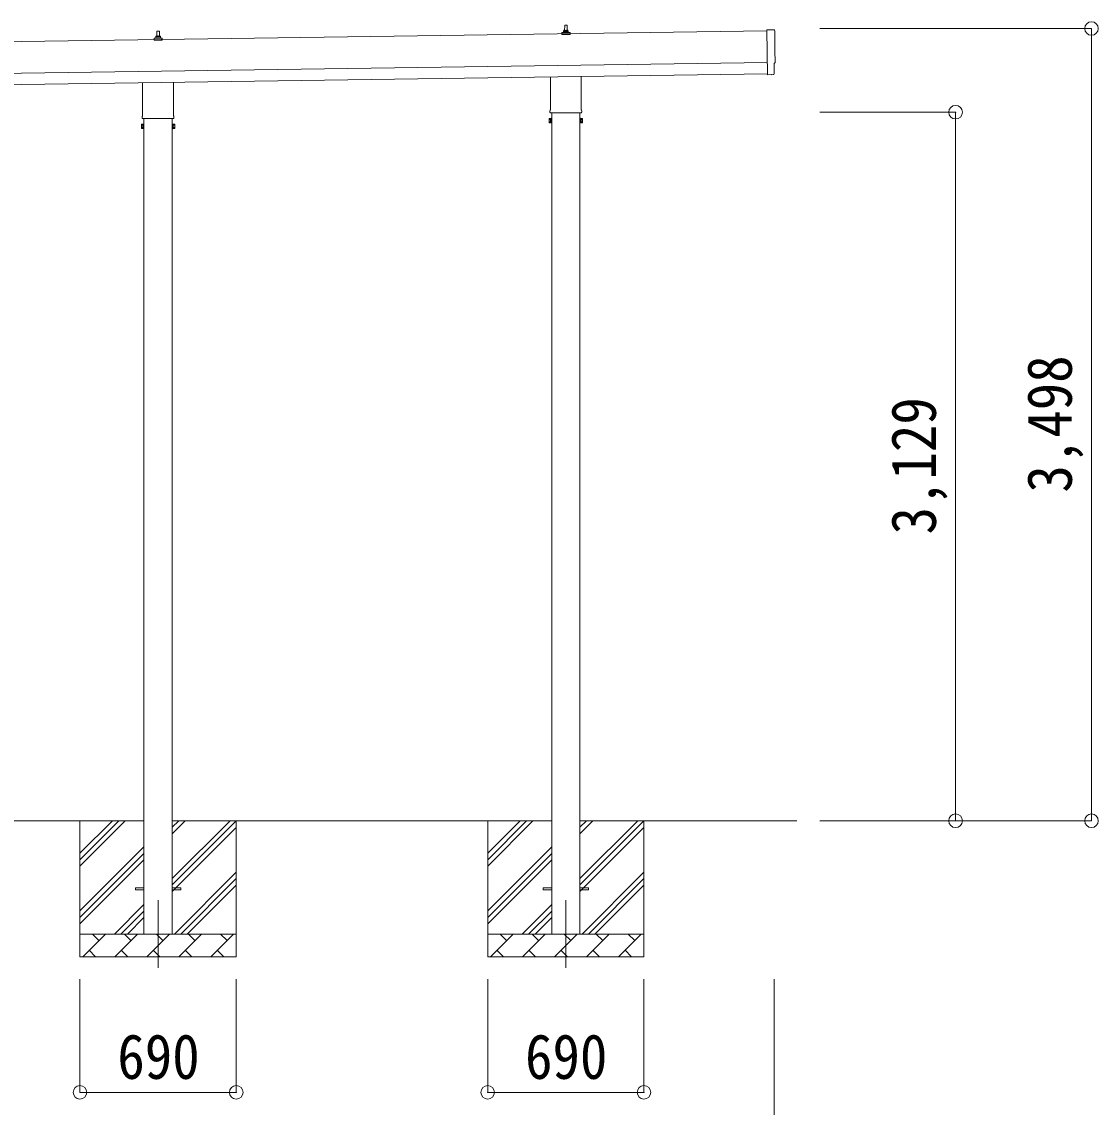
# Model space of a CAD drawing. Units: millimetres at full size, sheet at 1:60. Extents: x -16864 to 16864, y -11640 to 11640.
# Drawn here: x 8283 to 13036, y -8729 to -3936 of the extents above; entities that cross this region are included whole.
import ezdxf
from ezdxf.enums import TextEntityAlignment as Align

# ---------------------------------------------------------------- set-up
doc = ezdxf.new("R2010")
doc.units = ezdxf.units.MM
doc.header["$LTSCALE"] = 60
doc.header["$PDMODE"] = 32
doc.header["$PDSIZE"] = 60
doc.linetypes.add('CHAIN1', pattern=[8, 5, -1, 1, -1])
for name, color, linetype, lineweight in [('0-1_Defpoints', 7, 'CHAIN1', 9), ('0-2_TEXT1', 4, 'Continuous', 9), ('0-3_SHAPE', 7, 'Continuous', 9), ('0-8_TABLE1', 6, 'Continuous', 9)]:
    doc.layers.add(name, color=color, linetype=linetype, lineweight=lineweight)
doc.styles.add('ＭＳ ゴシック', font='')
doc.styles.get('ＭＳ ゴシック').set_extended_font_data('MS Gothic')

msp = doc.modelspace()

# ---------------------------------------------------------------- linework, layer by layer
at = {"layer": '0-1_Defpoints'}
for p, q in [((8885.56, -7813.9), (8885.56, -8162.9)), ((10685.56, -7813.9), (10685.56, -8162.9))]:
    msp.add_line(p, q, dxfattribs=at)
at = {"layer": '0-2_TEXT1'}
for p, q in [((11573.26, -3976.24), (6208.3, -4052.88)), ((8879.87, -4001.78), (8880.59, -3978.26)), ((8881.59, -3977.28), (8890.14, -3977.28)), ((8891.14, -3978.26), (8891.87, -4001.78)), ((10675.87, -3980.28), (10675.87, -3976.07)), ((10676.87, -3976.07), (10694.87, -3976.07)), ((10679.87, -3976.07), (10680.59, -3952.55)), ((10681.59, -3951.57), (10690.14, -3951.57)), ((10691.14, -3952.55), (10691.87, -3976.07)), ((10695.87, -3980.28), (10695.87, -3976.07)), ((11573.18, -3971.15), (11576.02, -4169.99)), ((11604.86, -3972.36), (11573.18, -3971.15)), ((8867.62, -4017.28), (8867.62, -4009.57)), ((8904.12, -4017.28), (8867.62, -4017.28)), ((8868, -4008.78), (8903.73, -4008.78)), ((8868.38, -4008.6), (8875.1, -4006.97)), ((8875.48, -4006.78), (8896.25, -4006.78)), ((8875.87, -4006), (8875.87, -4001.78)), ((8876.87, -4001.78), (8894.87, -4001.78)), ((8895.87, -4006), (8895.87, -4001.78)), ((8903.35, -4008.6), (8896.63, -4006.97)), ((8904.12, -4017.28), (8904.12, -4009.57)), ((10667.62, -3991.57), (10667.62, -3983.86)), ((10704.12, -3991.57), (10667.62, -3991.57)), ((10668, -3983.07), (10703.73, -3983.07)), ((10668.38, -3982.88), (10675.1, -3981.26)), ((10675.48, -3981.07), (10696.25, -3981.07)), ((10703.35, -3982.88), (10696.63, -3981.26)), ((10704.12, -3991.57), (10704.12, -3983.86)), ((6210.3, -4192.87), (11575.26, -4116.23)), ((6211.02, -4242.86), (11575.97, -4166.22)), ((11594.23, -4168.82), (11576.02, -4169.99)), ((11594.91, -4169.45), (11594.23, -4168.82)), ((11595.65, -4169.71), (11602.57, -4169.25)), ((8817.26, -4351.27), (8817.26, -4205.63)), ((8953.86, -4203.68), (8953.86, -4351.27)), ((10617.26, -4325.56), (10617.26, -4179.92)), ((10753.86, -4177.96), (10753.86, -4325.56)), ((8815.56, -4360.04), (8815.56, -4354.54)), ((8955.56, -4354.54), (8955.56, -4360.04)), ((10615.56, -4334.33), (10615.56, -4328.83)), ((10753.5, -4337.83), (10617.62, -4337.83)), ((10623.06, -4337.83), (10623.06, -7963.9)), ((10748.06, -7963.9), (10748.06, -4337.83)), ((10755.56, -4328.83), (10755.56, -4334.33)), ((8811.56, -4389.54), (8812.32, -4388.23)), ((8811.56, -4389.54), (8811.56, -4406.54)), ((8811.56, -4406.54), (8812.32, -4407.86)), ((8818.56, -4393.14), (8812.32, -4393.14)), ((8818.56, -4402.95), (8812.32, -4402.95)), ((8818.56, -4407.86), (8812.32, -4407.86)), ((8953.5, -4363.54), (8817.62, -4363.54)), ((8821.06, -4407.24), (8818.56, -4407.24)), ((8823.06, -4363.54), (8823.06, -7963.9)), ((8948.06, -7963.9), (8948.06, -4363.54)), ((8950.06, -4407.24), (8952.56, -4407.24)), ((8952.56, -4393.14), (8958.8, -4393.14)), ((8952.56, -4402.95), (8958.8, -4402.95)), ((8952.56, -4407.86), (8958.8, -4407.86)), ((8959.56, -4389.54), (8958.8, -4388.23)), ((8959.56, -4406.54), (8958.8, -4407.86)), ((8959.56, -4389.54), (8959.56, -4406.54)), ((10611.56, -4363.83), (10612.32, -4362.51)), ((10611.56, -4363.83), (10611.56, -4380.83)), ((10611.56, -4380.83), (10612.32, -4382.14)), ((10618.56, -4367.42), (10612.32, -4367.42)), ((10618.56, -4377.24), (10612.32, -4377.24)), ((10618.56, -4382.14), (10612.32, -4382.14)), ((10621.06, -4381.53), (10618.56, -4381.53)), ((10750.06, -4381.53), (10752.56, -4381.53)), ((10752.56, -4367.42), (10758.8, -4367.42)), ((10752.56, -4377.24), (10758.8, -4377.24)), ((10752.56, -4382.14), (10758.8, -4382.14)), ((10759.56, -4363.83), (10758.8, -4362.51)), ((10759.56, -4380.83), (10758.8, -4382.14)), ((10759.56, -4363.83), (10759.56, -4380.83)), ((8785.56, -7759.4), (8823.06, -7759.4)), ((8785.56, -7768.4), (8785.56, -7759.4)), ((8785.56, -7759.4), (8823.06, -7759.4)), ((8785.56, -7768.4), (8785.56, -7759.4)), ((8948.06, -7759.4), (8985.56, -7759.4)), ((8948.06, -7759.4), (8985.56, -7759.4)), ((8985.56, -7768.4), (8985.56, -7759.4)), ((8985.56, -7768.4), (8985.56, -7759.4)), ((10585.56, -7759.4), (10623.06, -7759.4)), ((10585.56, -7768.4), (10585.56, -7759.4)), ((10585.56, -7759.4), (10623.06, -7759.4)), ((10585.56, -7768.4), (10585.56, -7759.4)), ((10748.06, -7759.4), (10785.56, -7759.4)), ((10748.06, -7759.4), (10785.56, -7759.4)), ((10785.56, -7768.4), (10785.56, -7759.4)), ((10785.56, -7768.4), (10785.56, -7759.4)), ((8785.56, -7768.4), (8823.06, -7768.4)), ((8785.56, -7768.4), (8823.06, -7768.4)), ((8948.06, -7768.4), (8985.56, -7768.4)), ((8948.06, -7768.4), (8985.56, -7768.4)), ((10585.56, -7768.4), (10623.06, -7768.4)), ((10585.56, -7768.4), (10623.06, -7768.4)), ((10748.06, -7768.4), (10785.56, -7768.4)), ((10748.06, -7768.4), (10785.56, -7768.4))]:
    msp.add_line(p, q, dxfattribs=at)
for points in [[(11605.36, -4166.22), (11604.69, -4119.19), (11605.29, -4119.18)], [(8818.56, -4407.86), (8818.56, -4388.23), (8812.32, -4388.23)], [(8818.56, -4407.24), (8818.56, -4388.84), (8821.06, -4388.84)], [(8952.56, -4407.24), (8952.56, -4388.84), (8950.06, -4388.84)], [(8952.56, -4407.86), (8952.56, -4388.23), (8958.8, -4388.23)], [(10618.56, -4382.14), (10618.56, -4362.51), (10612.32, -4362.51)], [(10618.56, -4381.53), (10618.56, -4363.13), (10621.06, -4363.13)], [(10752.56, -4381.53), (10752.56, -4363.13), (10750.06, -4363.13)], [(10752.56, -4382.14), (10752.56, -4362.51), (10758.8, -4362.51)]]:
    msp.add_lwpolyline(points, dxfattribs=at)
for points in [[(8821.06, -4408.54), (8821.06, -4387.54), (8823.06, -4387.54), (8823.06, -4408.54)], [(8950.06, -4408.54), (8950.06, -4387.54), (8948.06, -4387.54), (8948.06, -4408.54)], [(10621.06, -4382.83), (10621.06, -4361.83), (10623.06, -4361.83), (10623.06, -4382.83)], [(10750.06, -4382.83), (10750.06, -4361.83), (10748.06, -4361.83), (10748.06, -4382.83)]]:
    msp.add_lwpolyline(points, close=True, dxfattribs=at)
for centre, radius, start, end in [((8881.59, -3978.28), 1, 90, 178.60509), ((8890.14, -3978.28), 1, 1.39491, 90), ((10679.95, -3976.7), 4.13, 90, 171.17633), ((10676.87, -3977.07), 1, 90, 180), ((10681.59, -3952.57), 1, 90, 178.60509), ((10689.2, -3976.07), 4.83, 133.60282, 180), ((10682.53, -3976.07), 4.83, 0, 46.39718), ((10690.14, -3952.57), 1, 1.39491, 90), ((10691.78, -3976.7), 4.13, 8.82367, 90), ((10694.87, -3977.07), 1, 0, 90), ((8868.62, -4009.57), 1, 103.62699, 180), ((8874.87, -4006), 1, 283.62699, 0), ((8879.95, -4002.42), 4.13, 90, 171.17633), ((8876.87, -4002.78), 1, 90, 180), ((8889.2, -4001.78), 4.83, 133.60282, 180), ((8882.53, -4001.78), 4.83, 0, 46.39718), ((8891.78, -4002.42), 4.13, 8.82367, 90), ((8894.87, -4002.78), 1, 0, 90), ((8896.87, -4006), 1, 180, 256.37301), ((8903.12, -4009.57), 1, 0, 76.37301), ((10668.62, -3983.86), 1, 103.62699, 180), ((10674.87, -3980.28), 1, 283.62699, 0), ((10696.87, -3980.28), 1, 180, 256.37301), ((10703.12, -3983.86), 1, 0, 76.37301), ((11595.59, -4168.71), 1, 227.3164, 273.81435), ((8819.56, -4354.54), 4, 125.09963, 180), ((8819.56, -4360.04), 4, 180, 194.47751), ((8819.56, -4360.04), 4, 194.47751, 241.04498), ((8951.56, -4360.04), 4, 298.95502, 345.52249), ((8951.56, -4354.54), 4, 0, 54.90037), ((8951.56, -4360.04), 4, 345.52249, 0), ((10619.56, -4328.83), 4, 125.09963, 180), ((10619.56, -4334.33), 4, 180, 194.47751), ((10619.56, -4334.33), 4, 194.47751, 241.04498), ((10751.56, -4334.33), 4, 298.95502, 345.52249), ((10751.56, -4328.83), 4, 0, 54.90037), ((10751.56, -4334.33), 4, 345.52249, 0), ((8815.9, -4390.68), 4.34, 145.61575, 214.38425), ((8827.8, -4398.04), 16.24, 162.41205, 197.58795), ((8815.9, -4405.4), 4.34, 145.61575, 214.38425), ((8955.21, -4390.68), 4.34, 325.61575, 34.38425), ((8943.32, -4398.04), 16.24, 342.41205, 17.58795), ((8955.21, -4405.4), 4.34, 325.61575, 34.38425), ((10615.9, -4364.97), 4.34, 145.61575, 214.38425), ((10627.8, -4372.33), 16.24, 162.41205, 197.58795), ((10615.9, -4379.69), 4.34, 145.61575, 214.38425), ((10755.21, -4364.97), 4.34, 325.61575, 34.38425), ((10743.32, -4372.33), 16.24, 342.41205, 17.58795), ((10755.21, -4379.69), 4.34, 325.61575, 34.38425)]:
    msp.add_arc(centre, radius, start, end, dxfattribs=at)
for centre, major_axis, ratio, start_param, end_param in [((11604.66, -3975.35), (3, -0.04), 0.99863, 6.2683889, 7.8016218), ((16371.04, -3977.69), (-4762.89, -68.04), 0.99863, 6.268406, 6.2977043), ((11605.23, -4114.78), (4.41, -0.06), 0.99863, 4.712389, 6.2976778), ((11602.36, -4166.25), (2.21, -2.04), 0.9974, 5.5252311, 7.0411395)]:
    msp.add_ellipse(centre, major_axis=major_axis, ratio=ratio, start_param=start_param, end_param=end_param, dxfattribs=at)
at = {"layer": '0-3_SHAPE'}
for p, q in [((8823.06, -7463.9), (7148.06, -7463.9)), ((8540.56, -7463.9), (8540.56, -8063.9)), ((8540.56, -7607.38), (8684.04, -7463.9)), ((8540.56, -7635.67), (8712.33, -7463.9)), ((8540.56, -7663.95), (8740.61, -7463.9)), ((10623.06, -7463.9), (8948.06, -7463.9)), ((8948.06, -7492.72), (8976.88, -7463.9)), ((8948.06, -7521.01), (9005.17, -7463.9)), ((8948.06, -7719), (9203.16, -7463.9)), ((8948.06, -7747.28), (9230.56, -7464.78)), ((9230.56, -7463.9), (9230.56, -8063.9)), ((10340.56, -7463.9), (10340.56, -8063.9)), ((10340.56, -7607.38), (10484.04, -7463.9)), ((10340.56, -7635.67), (10512.33, -7463.9)), ((10340.56, -7663.95), (10540.61, -7463.9)), ((11704.96, -7463.9), (10748.06, -7463.9)), ((10748.06, -7492.72), (10776.88, -7463.9)), ((10748.06, -7521.01), (10805.17, -7463.9)), ((10748.06, -7719), (11003.16, -7463.9)), ((10748.06, -7747.28), (11030.56, -7464.78)), ((11030.56, -7463.9), (11030.56, -8063.9)), ((8948.06, -7775.57), (9230.56, -7493.07)), ((10748.06, -7775.57), (11030.56, -7493.07)), ((8540.56, -7861.94), (8823.06, -7579.44)), ((8540.56, -7890.22), (8823.06, -7607.72)), ((10340.56, -7861.94), (10623.06, -7579.44)), ((10340.56, -7890.22), (10623.06, -7607.72)), ((8540.56, -7918.51), (8823.06, -7636.01)), ((10340.56, -7918.51), (10623.06, -7636.01)), ((8957.72, -7963.9), (9230.56, -7691.06)), ((10757.72, -7963.9), (11030.56, -7691.06)), ((8986, -7963.9), (9230.56, -7719.34)), ((9014.29, -7963.9), (9230.56, -7747.63)), ((10786, -7963.9), (11030.56, -7719.34)), ((10814.29, -7963.9), (11030.56, -7747.63)), ((8693.16, -7963.9), (8823.06, -7834)), ((10493.16, -7963.9), (10623.06, -7834)), ((8721.44, -7963.9), (8823.06, -7862.28)), ((8749.73, -7963.9), (8823.06, -7890.57)), ((10521.44, -7963.9), (10623.06, -7862.28)), ((10549.73, -7963.9), (10623.06, -7890.57)), ((8540.56, -7963.9), (9230.56, -7963.9)), ((8552.72, -8063.9), (8652.72, -7963.9)), ((8624.16, -7992.45), (8595.61, -7963.9)), ((8694.14, -8063.9), (8794.14, -7963.9)), ((8765.58, -7992.45), (8737.03, -7963.9)), ((8835.56, -8063.9), (8935.56, -7963.9)), ((8907.01, -7992.45), (8878.45, -7963.9)), ((8976.98, -8063.9), (9076.98, -7963.9)), ((9048.43, -7992.45), (9019.87, -7963.9)), ((9118.4, -8063.9), (9218.4, -7963.9)), ((9189.85, -7992.45), (9161.3, -7963.9)), ((10340.56, -7963.9), (11030.56, -7963.9)), ((10352.72, -8063.9), (10452.72, -7963.9)), ((10424.16, -7992.45), (10395.61, -7963.9)), ((10494.14, -8063.9), (10594.14, -7963.9)), ((10565.58, -7992.45), (10537.03, -7963.9)), ((10635.56, -8063.9), (10735.56, -7963.9)), ((10707.01, -7992.45), (10678.45, -7963.9)), ((10776.98, -8063.9), (10876.98, -7963.9)), ((10848.43, -7992.45), (10819.87, -7963.9)), ((10918.4, -8063.9), (11018.4, -7963.9)), ((10989.85, -7992.45), (10961.3, -7963.9)), ((8581.27, -8035.35), (8609.82, -8063.9)), ((8722.69, -8035.35), (8751.24, -8063.9)), ((8864.11, -8035.35), (8892.67, -8063.9)), ((9005.53, -8035.35), (9034.09, -8063.9)), ((9146.96, -8035.35), (9175.51, -8063.9)), ((10381.27, -8035.35), (10409.82, -8063.9)), ((10522.69, -8035.35), (10551.24, -8063.9)), ((10664.11, -8035.35), (10692.67, -8063.9)), ((10805.53, -8035.35), (10834.09, -8063.9)), ((10946.96, -8035.35), (10975.51, -8063.9)), ((9230.56, -8063.9), (8540.56, -8063.9)), ((11030.56, -8063.9), (10340.56, -8063.9))]:
    msp.add_line(p, q, dxfattribs=at)
at = {"layer": '0-8_TABLE1'}
for p, q in [((13006.27, -3965.79), (11806.27, -3965.79)), ((13006.27, -7463.9), (13006.27, -3965.79)), ((12406.27, -4335.33), (11806.27, -4335.33)), ((12406.27, -4335.33), (12406.27, -7463.9)), ((13006.27, -7463.9), (11806.27, -7463.9)), ((8540.56, -8662.9), (8540.56, -8162.9)), ((9230.56, -8662.9), (9230.56, -8162.9)), ((10340.56, -8662.9), (10340.56, -8162.9)), ((11030.56, -8662.9), (11030.56, -8162.9)), ((11605.96, -9364.9), (11605.96, -8162.9)), ((8540.56, -8662.9), (9230.56, -8662.9)), ((10340.56, -8662.9), (11030.56, -8662.9))]:
    msp.add_line(p, q, dxfattribs=at)
for p in [(13006.27, -3965.79), (12406.27, -4335.33), (12406.27, -7463.9), (13006.27, -7463.9), (8540.56, -8662.9), (9230.56, -8662.9), (10340.56, -8662.9), (11030.56, -8662.9)]:
    msp.add_point(p, dxfattribs=at)

# ---------------------------------------------------------------- texts
at = {"layer": '0-8_TABLE1', "color": 7, "style": 'ＭＳ ゴシック', "width": 0.9}
for s, p in [('3,498', (12978.77, -6014.85)), ('3,129', (12378.77, -6199.61))]:
    msp.add_text(s, height=197.9, rotation=90, dxfattribs=at).set_placement(p, align=Align.BOTTOM_LEFT)
for p in [(8705.56, -8662.9), (10505.56, -8662.9)]:
    msp.add_text('690', height=197.9, dxfattribs=at).set_placement(p, align=Align.BOTTOM_LEFT)

doc.saveas('drawing.dxf')
